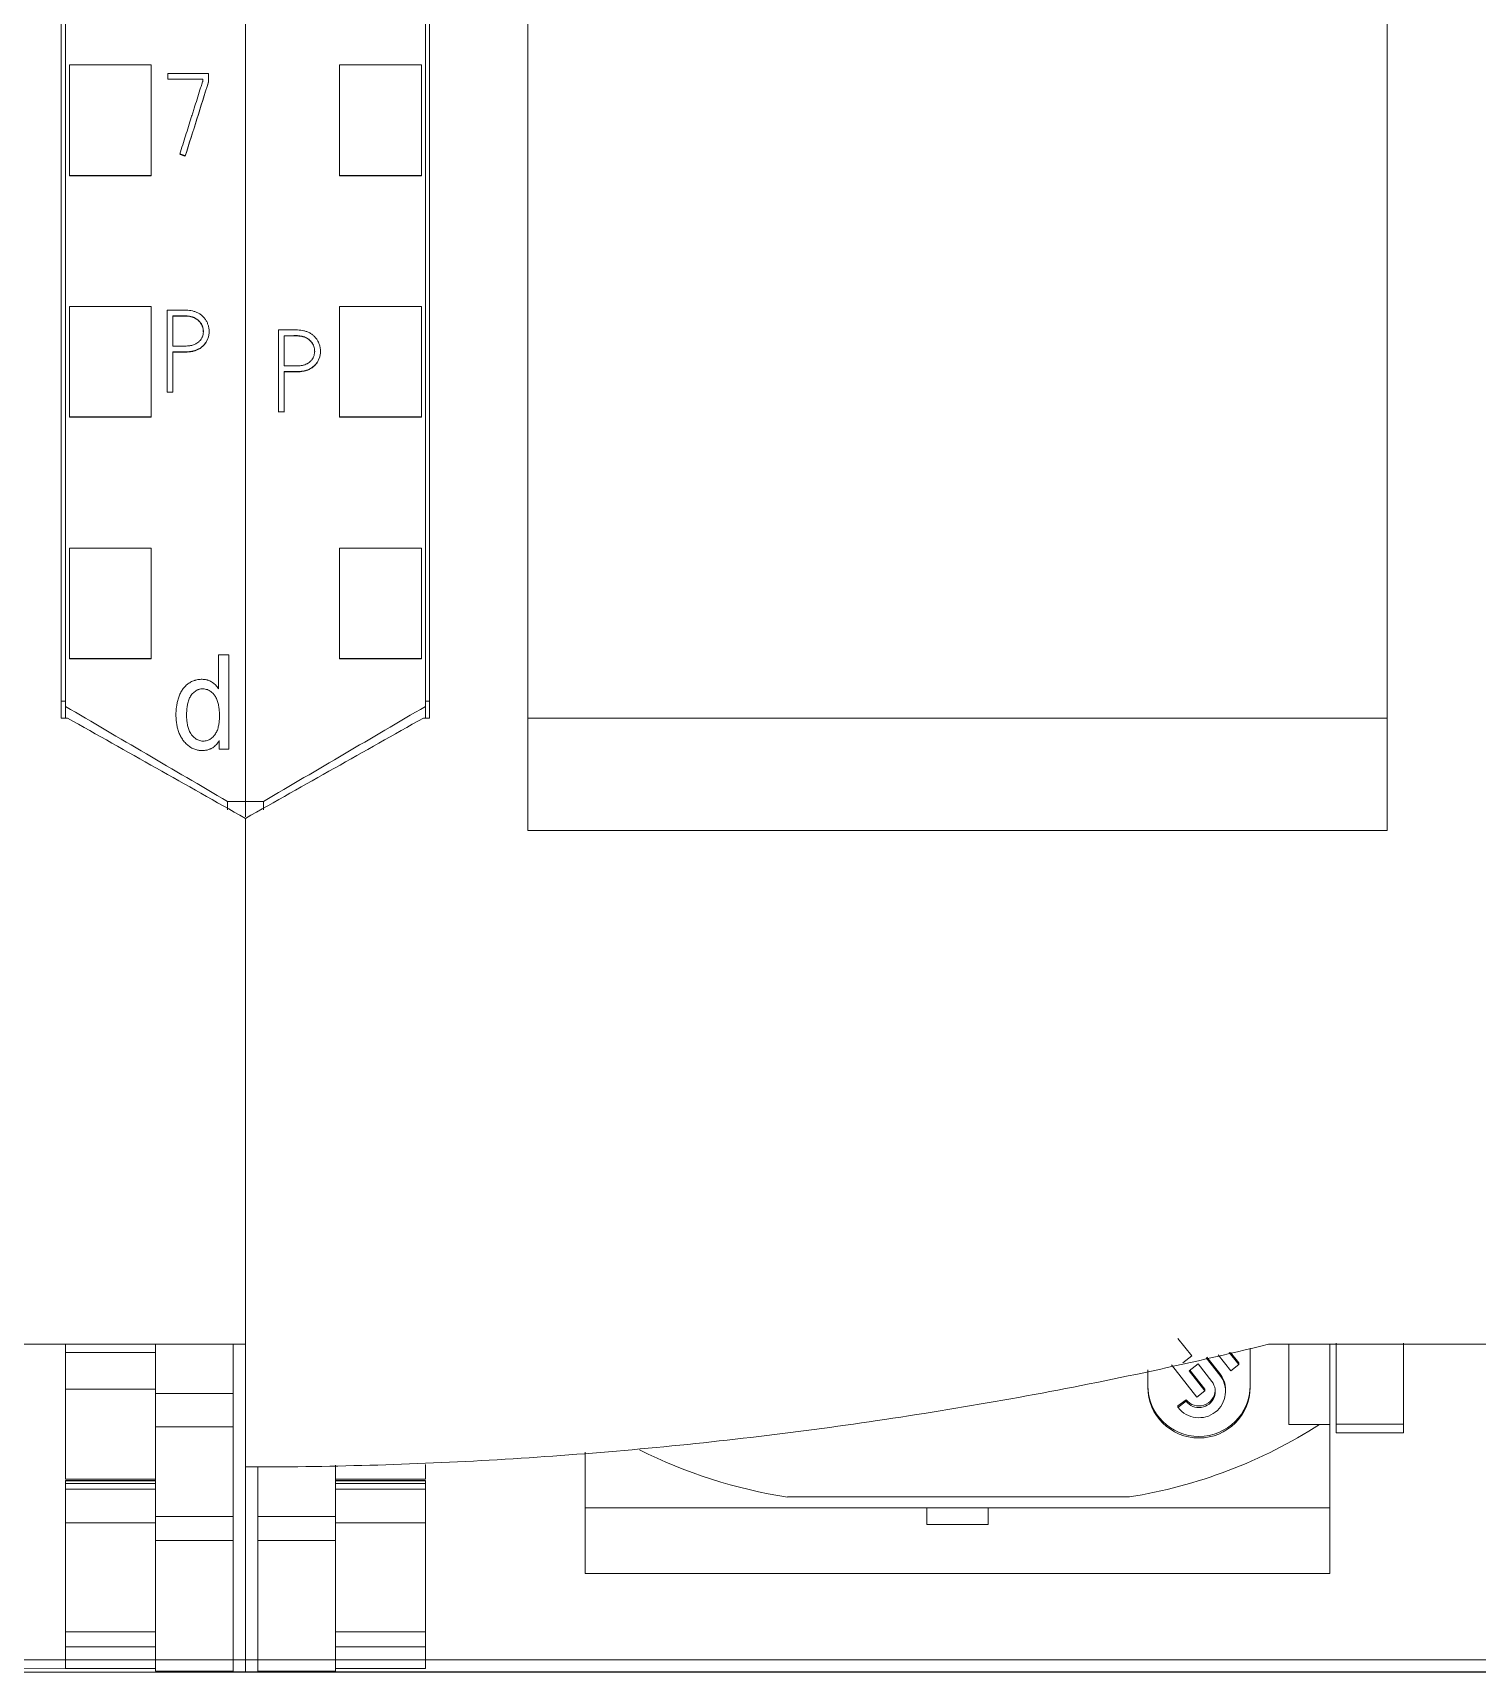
# Model space of a CAD drawing. Header units: millimetres. Extents: x 4137 to 6698, y 1400 to 3585.
# Drawn here: x 6211.45 to 6246.75, y 3225.78 to 3265.83 of the extents above; entities that cross this region are included whole.
import ezdxf

# ---------------------------------------------------------------- set-up
doc = ezdxf.new("R2010")
doc.units = ezdxf.units.MM
doc.layers.add('000-PI-Oprema', color=30, linetype='Continuous', lineweight=5)
doc.layers.add('004-PI-DIN Šina', color=3, linetype='Continuous')

msp = doc.modelspace()

# ---------------------------------------------------------------- linework, layer by layer
at = {"layer": '000-PI-Oprema', "color": 0, "linetype": 'ByBlock', "lineweight": 0}
for p, q in [((6216.648, 3360.472), (6216.648, 3247.054)), ((6216.648, 3360.472), (6216.648, 3247.054)), ((6212.248, 3249.376), (6212.248, 3358.191)), ((6221.048, 3358.191), (6221.048, 3249.376)), ((6212.348, 3262.348), (6212.348, 3265.049)), ((6212.348, 3265.049), (6214.348, 3265.049)), ((6214.348, 3262.348), (6214.348, 3265.049)), ((6218.948, 3262.348), (6218.948, 3265.049)), ((6220.948, 3265.049), (6218.948, 3265.049)), ((6220.948, 3262.348), (6220.948, 3265.049)), ((6214.748, 3264.697), (6214.748, 3264.839)), ((6214.748, 3264.839), (6215.747, 3264.839)), ((6215.608, 3264.697), (6214.748, 3264.697)), ((6215.608, 3264.658), (6215.608, 3264.697)), ((6215.747, 3264.839), (6215.747, 3264.636)), ((6215.747, 3264.636), (6215.747, 3264.63)), ((6215.045, 3262.871), (6215.045, 3262.865)), ((6215.178, 3262.827), (6215.178, 3262.821)), ((6212.348, 3262.341), (6212.348, 3262.348)), ((6212.348, 3262.348), (6214.348, 3262.348)), ((6212.348, 3262.341), (6214.348, 3262.341)), ((6214.348, 3262.341), (6214.348, 3262.348)), ((6218.948, 3262.341), (6218.948, 3262.348)), ((6220.948, 3262.348), (6218.948, 3262.348)), ((6220.948, 3262.341), (6218.948, 3262.341)), ((6220.948, 3262.341), (6220.948, 3262.348)), ((6212.348, 3256.446), (6212.348, 3259.147)), ((6212.348, 3259.147), (6214.348, 3259.147)), ((6214.348, 3256.446), (6214.348, 3259.147)), ((6214.735, 3259.057), (6214.735, 3257.055)), ((6214.876, 3258.18), (6214.876, 3258.915)), ((6218.948, 3256.446), (6218.948, 3259.147)), ((6220.948, 3259.147), (6218.948, 3259.147)), ((6220.948, 3256.446), (6220.948, 3259.147)), ((6215.761, 3258.529), (6215.761, 3258.535)), ((6217.455, 3258.573), (6217.455, 3256.571)), ((6217.597, 3257.696), (6217.597, 3258.431)), ((6218.481, 3258.044), (6218.481, 3258.05)), ((6214.876, 3257.055), (6214.876, 3258.038)), ((6217.597, 3256.571), (6217.597, 3257.554)), ((6214.735, 3257.055), (6214.876, 3257.055)), ((6212.348, 3256.441), (6212.348, 3256.446)), ((6212.348, 3256.446), (6214.348, 3256.446)), ((6214.348, 3256.441), (6214.348, 3256.446)), ((6217.455, 3256.571), (6217.597, 3256.571)), ((6217.455, 3256.571), (6217.455, 3256.565)), ((6217.597, 3256.571), (6217.597, 3256.565)), ((6220.948, 3256.446), (6218.948, 3256.446)), ((6218.948, 3256.441), (6218.948, 3256.446)), ((6220.948, 3256.441), (6220.948, 3256.446)), ((6212.348, 3256.441), (6214.348, 3256.441)), ((6220.948, 3256.441), (6218.948, 3256.441)), ((6212.348, 3250.544), (6212.348, 3253.245)), ((6212.348, 3253.245), (6214.348, 3253.245)), ((6214.348, 3250.544), (6214.348, 3253.245)), ((6218.948, 3250.544), (6218.948, 3253.245)), ((6220.948, 3253.245), (6218.948, 3253.245)), ((6220.948, 3250.544), (6220.948, 3253.245)), ((6212.348, 3250.541), (6212.348, 3250.544)), ((6212.348, 3250.544), (6214.348, 3250.544)), ((6212.348, 3250.541), (6214.348, 3250.541)), ((6214.348, 3250.541), (6214.348, 3250.544)), ((6215.992, 3250.633), (6215.992, 3249.808)), ((6216.244, 3250.633), (6215.992, 3250.633)), ((6216.244, 3248.333), (6216.244, 3250.633)), ((6218.948, 3250.541), (6218.948, 3250.544)), ((6220.948, 3250.544), (6218.948, 3250.544)), ((6220.948, 3250.541), (6218.948, 3250.541)), ((6220.948, 3250.541), (6220.948, 3250.544)), ((6212.148, 3249.505), (6212.248, 3249.505)), ((6212.248, 3249.091), (6212.248, 3249.376)), ((6221.148, 3249.505), (6221.048, 3249.505)), ((6221.048, 3249.376), (6221.048, 3249.091)), ((6212.148, 3249.091), (6212.298, 3249.091)), ((6220.998, 3249.091), (6221.148, 3249.091)), ((6244.548, 3249.087), (6223.548, 3249.087)), ((6216.009, 3248.543), (6216.009, 3248.333)), ((6216.009, 3248.333), (6216.244, 3248.333)), ((6216.208, 3247.054), (6216.208, 3246.851)), ((6216.648, 3247.054), (6216.208, 3247.054)), ((6216.648, 3247.054), (6216.648, 3246.677)), ((6216.648, 3247.054), (6216.648, 3246.684)), ((6217.088, 3247.054), (6216.648, 3247.054)), ((6217.088, 3246.851), (6217.088, 3247.054)), ((6244.548, 3246.341), (6223.548, 3246.341)), ((6206.848, 3233.791), (6216.648, 3233.791)), ((6212.248, 3233.591), (6212.248, 3233.791)), ((6214.448, 3232.59), (6214.448, 3233.791)), ((6216.348, 3232.59), (6216.348, 3233.791)), ((6216.648, 3233.711), (6216.648, 3225.791)), ((6239.436, 3233.932), (6239.772, 3233.505)), ((6241.198, 3232.74), (6241.198, 3233.696)), ((6241.648, 3233.791), (6251.448, 3233.791)), ((6242.148, 3233.791), (6242.148, 3231.831)), ((6243.148, 3231.831), (6243.148, 3233.791)), ((6212.248, 3232.693), (6212.248, 3233.591)), ((6212.248, 3233.591), (6214.448, 3233.591)), ((6239.278, 3233.288), (6239.898, 3232.502)), ((6239.772, 3233.505), (6239.556, 3233.338)), ((6239.71, 3233.143), (6239.926, 3233.31)), ((6239.926, 3233.31), (6240.262, 3232.884)), ((6240.459, 3233.036), (6240.123, 3233.463)), ((6240.459, 3233.075), (6240.142, 3233.477)), ((6240.418, 3233.53), (6240.724, 3233.141)), ((6240.921, 3233.294), (6240.689, 3233.588)), ((6240.921, 3233.333), (6240.716, 3233.593)), ((6240.724, 3233.141), (6240.921, 3233.294)), ((6240.921, 3233.333), (6240.921, 3233.294)), ((6238.698, 3233.165), (6238.698, 3232.74)), ((6240.095, 3232.654), (6239.71, 3233.143)), ((6240.095, 3232.694), (6239.729, 3233.158)), ((6240.459, 3233.075), (6240.459, 3233.036)), ((6212.248, 3230.492), (6212.248, 3232.693)), ((6212.248, 3232.693), (6214.448, 3232.693)), ((6214.448, 3231.774), (6214.448, 3232.59)), ((6214.448, 3232.59), (6216.348, 3232.59)), ((6216.348, 3231.774), (6216.348, 3232.59)), ((6239.633, 3232.436), (6239.436, 3232.283)), ((6239.633, 3232.436), (6239.633, 3232.397)), ((6239.898, 3232.502), (6240.095, 3232.654)), ((6240.095, 3232.694), (6240.095, 3232.654)), ((6240.597, 3232.64), (6240.597, 3232.679)), ((6239.633, 3232.397), (6239.436, 3232.244)), ((6239.436, 3232.283), (6239.436, 3232.244)), ((6214.448, 3231.774), (6214.448, 3229.586)), ((6214.448, 3231.774), (6216.348, 3231.774)), ((6216.348, 3231.774), (6216.348, 3229.586)), ((6242.148, 3231.831), (6242.148, 3231.831)), ((6242.148, 3231.831), (6242.896, 3231.831)), ((6242.148, 3231.831), (6243.148, 3231.831)), ((6242.896, 3231.831), (6243.148, 3231.831)), ((6243.148, 3229.791), (6243.148, 3231.831)), ((6243.148, 3231.831), (6243.148, 3231.831)), ((6243.298, 3231.624), (6243.298, 3231.842)), ((6243.298, 3231.842), (6244.948, 3231.842)), ((6243.298, 3231.624), (6244.948, 3231.624)), ((6244.948, 3231.624), (6244.948, 3231.842)), ((6218.848, 3230.84), (6218.848, 3229.586)), ((6221.048, 3230.492), (6221.048, 3230.857)), ((6224.948, 3229.791), (6224.948, 3231.156)), ((6212.248, 3230.492), (6214.448, 3230.492)), ((6212.248, 3230.456), (6212.248, 3230.463)), ((6214.448, 3230.463), (6212.248, 3230.463)), ((6212.248, 3230.391), (6212.248, 3230.456)), ((6212.248, 3230.456), (6214.448, 3230.456)), ((6216.949, 3230.792), (6216.648, 3230.792)), ((6216.648, 3230.71), (6216.648, 3225.791)), ((6216.948, 3230.78), (6216.948, 3229.586)), ((6218.848, 3230.492), (6221.048, 3230.492)), ((6221.048, 3230.463), (6218.848, 3230.463)), ((6221.048, 3230.456), (6218.848, 3230.456)), ((6221.048, 3230.456), (6221.048, 3230.463)), ((6221.048, 3230.391), (6221.048, 3230.456)), ((6212.248, 3230.391), (6212.248, 3230.254)), ((6212.248, 3230.391), (6214.448, 3230.391)), ((6212.248, 3230.254), (6212.248, 3229.43)), ((6212.248, 3230.254), (6214.448, 3230.254)), ((6221.048, 3230.391), (6218.848, 3230.391)), ((6221.048, 3230.254), (6218.848, 3230.254)), ((6221.048, 3230.391), (6221.048, 3230.254)), ((6221.048, 3230.254), (6221.048, 3229.43)), ((6229.892, 3230.059), (6238.247, 3230.059)), ((6224.948, 3228.191), (6224.948, 3229.791)), ((6224.948, 3229.791), (6243.148, 3229.791)), ((6233.298, 3229.791), (6233.298, 3229.387)), ((6234.798, 3229.791), (6234.798, 3229.387)), ((6243.148, 3228.191), (6243.148, 3229.791)), ((6212.248, 3229.43), (6212.248, 3226.765)), ((6212.248, 3229.43), (6214.448, 3229.43)), ((6214.448, 3229), (6214.448, 3229.586)), ((6214.448, 3229.586), (6216.348, 3229.586)), ((6216.348, 3229), (6216.348, 3229.586)), ((6216.948, 3229), (6216.948, 3229.586)), ((6218.848, 3229.586), (6216.948, 3229.586)), ((6218.848, 3229), (6218.848, 3229.586)), ((6221.048, 3229.43), (6218.848, 3229.43)), ((6221.048, 3229.43), (6221.048, 3226.765)), ((6233.298, 3229.387), (6234.798, 3229.387)), ((6214.448, 3229), (6216.348, 3229)), ((6218.848, 3229), (6216.948, 3229)), ((6224.948, 3228.191), (6243.148, 3228.191)), ((6212.248, 3226.765), (6212.248, 3226.398)), ((6212.248, 3226.765), (6214.448, 3226.765)), ((6221.048, 3226.765), (6218.848, 3226.765)), ((6221.048, 3226.765), (6221.048, 3226.398)), ((6212.248, 3226.398), (6212.248, 3225.867)), ((6212.248, 3226.398), (6214.448, 3226.398)), ((6214.448, 3226.398), (6214.448, 3225.867)), ((6218.848, 3226.398), (6218.848, 3225.867)), ((6221.048, 3226.398), (6218.848, 3226.398)), ((6221.048, 3226.398), (6221.048, 3225.867)), ((6214.448, 3225.867), (6183.789, 3225.791)), ((6212.248, 3225.867), (6212.248, 3225.867)), ((6212.248, 3225.867), (6214.448, 3225.867)), ((6212.248, 3225.867), (6214.448, 3225.867)), ((6214.448, 3225.803), (6216.348, 3225.803)), ((6214.448, 3225.803), (6216.348, 3225.803)), ((6216.648, 3225.791), (6215.048, 3225.791)), ((6218.589, 3225.791), (6216.648, 3225.791)), ((6216.948, 3225.803), (6218.848, 3225.803)), ((6218.848, 3225.803), (6216.948, 3225.803)), ((6249.848, 3225.791), (6218.589, 3225.791)), ((6218.848, 3225.867), (6221.048, 3225.867)), ((6221.048, 3225.867), (6218.848, 3225.867)), ((6221.048, 3225.867), (6221.048, 3225.867))]:
    msp.add_line(p, q, dxfattribs=at)
for centre, major_axis, ratio, start_param, end_param in [((6227.789, 3240.68), (314.693, 1002.461), 0.017767, 1.552474, 1.55428), ((6227.525, 3241.185), (311.246, 991.457), 0.017574, 1.552664, 1.55449), ((6239.948, 3232.64), (0.649, 0), 0.991445, 3.804818, 6.94641), ((6239.948, 3232.64), (-0.399, 0), 0.991445, 0.663225, 3.804818), ((6239.948, 3232.679), (0.649, 0), 0.991445, 6.283142, 6.94641), ((6239.948, 3232.779), (1.25, 0), 0.991445, 3.141593, 6.283185), ((6239.948, 3232.74), (1.25, 0), 0.991445, 3.141593, 6.283185), ((6239.948, 3232.679), (-0.399, 0), 0.991445, 0.663225, 3.092069), ((6236.31, 3241.936), (12.135, 0), 0.991445, 4.872685, 5.28613), ((6231.714, 3241.795), (11.977, 0), 0.991445, 4.241192, 4.559632)]:
    msp.add_ellipse(centre, major_axis=major_axis, ratio=ratio, start_param=start_param, end_param=end_param, dxfattribs=at)
for points, knots in [([(6212.148, 3249.091), (6212.148, 3252.431), (6212.148, 3260.396), (6212.148, 3273.036), (6212.148, 3288.522), (6212.148, 3302.817), (6212.148, 3317.026), (6212.148, 3331.593), (6212.148, 3345.763), (6212.148, 3355.333), (6212.148, 3358.377)], [0, 0, 0, 0, 0.091483, 0.21812, 0.346206, 0.515858, 0.610111, 0.736264, 0.916066, 1, 1, 1, 1]), ([(6221.148, 3358.377), (6221.148, 3355.333), (6221.148, 3345.763), (6221.148, 3331.593), (6221.148, 3317.026), (6221.148, 3302.817), (6221.148, 3288.522), (6221.148, 3273.036), (6221.148, 3260.396), (6221.148, 3252.431), (6221.148, 3249.091)], [0, 0, 0, 0, 0.083934, 0.263736, 0.389889, 0.484142, 0.653794, 0.78188, 0.908517, 1, 1, 1, 1]), ([(6223.548, 3355.311), (6223.548, 3353.288), (6223.548, 3344.739), (6223.548, 3331.593), (6223.548, 3317.026), (6223.548, 3302.817), (6223.548, 3288.522), (6223.548, 3273.036), (6223.548, 3260.278), (6223.548, 3251.396), (6223.548, 3247.139), (6223.548, 3246.341)], [0, 0, 0, 0, 0.055935, 0.236292, 0.362833, 0.457376, 0.627551, 0.756032, 0.883059, 0.978086, 1, 1, 1, 1]), ([(6244.548, 3355.311), (6244.548, 3353.288), (6244.548, 3344.739), (6244.548, 3331.593), (6244.548, 3317.026), (6244.548, 3302.817), (6244.548, 3288.522), (6244.548, 3273.036), (6244.548, 3260.278), (6244.548, 3251.396), (6244.548, 3247.139), (6244.548, 3246.341)], [0, 0, 0, 0, 0.055935, 0.236292, 0.362833, 0.457376, 0.627551, 0.756032, 0.883059, 0.978086, 1, 1, 1, 1]), ([(6215.045, 3262.871), (6215.092, 3263.02), (6215.139, 3263.169), (6215.209, 3263.393), (6215.232, 3263.467), (6215.279, 3263.616), (6215.302, 3263.691), (6215.337, 3263.803), (6215.349, 3263.84), (6215.372, 3263.914), (6215.384, 3263.951), (6215.419, 3264.063), (6215.443, 3264.138), (6215.489, 3264.287), (6215.513, 3264.361), (6215.548, 3264.473), (6215.56, 3264.51), (6215.578, 3264.566), (6215.584, 3264.584), (6215.593, 3264.612), (6215.596, 3264.622), (6215.602, 3264.64), (6215.605, 3264.649), (6215.608, 3264.658)], [0, 0, 0, 0, 0.25, 0.25, 0.375, 0.375, 0.5, 0.5, 0.5625, 0.5625, 0.625, 0.625, 0.75, 0.75, 0.875, 0.875, 0.9375, 0.9375, 0.96875, 0.96875, 0.984375, 0.984375, 1, 1, 1, 1]), ([(6214.876, 3258.038), (6214.928, 3258.038), (6214.979, 3258.038), (6215.083, 3258.038), (6215.134, 3258.037), (6215.212, 3258.038), (6215.238, 3258.039), (6215.276, 3258.043), (6215.289, 3258.044), (6215.315, 3258.047), (6215.328, 3258.049), (6215.366, 3258.056), (6215.391, 3258.062), (6215.44, 3258.078), (6215.464, 3258.088), (6215.499, 3258.106), (6215.511, 3258.112), (6215.533, 3258.125), (6215.544, 3258.132), (6215.575, 3258.154), (6215.595, 3258.17), (6215.624, 3258.197), (6215.633, 3258.206), (6215.65, 3258.226), (6215.658, 3258.236), (6215.682, 3258.267), (6215.695, 3258.288), (6215.713, 3258.323), (6215.719, 3258.334), (6215.729, 3258.358), (6215.733, 3258.371), (6215.745, 3258.408), (6215.751, 3258.433), (6215.757, 3258.471), (6215.759, 3258.484), (6215.76, 3258.51), (6215.761, 3258.523), (6215.761, 3258.562), (6215.759, 3258.588), (6215.753, 3258.626), (6215.751, 3258.639), (6215.745, 3258.664), (6215.741, 3258.677), (6215.73, 3258.714), (6215.72, 3258.738), (6215.704, 3258.773), (6215.698, 3258.784), (6215.685, 3258.806), (6215.678, 3258.817), (6215.655, 3258.85), (6215.639, 3258.869), (6215.603, 3258.907), (6215.584, 3258.924), (6215.553, 3258.948), (6215.543, 3258.956), (6215.521, 3258.97), (6215.51, 3258.977), (6215.476, 3258.995), (6215.453, 3259.006), (6215.416, 3259.019), (6215.404, 3259.023), (6215.379, 3259.03), (6215.366, 3259.034), (6215.303, 3259.048), (6215.252, 3259.054), (6215.175, 3259.058), (6215.149, 3259.059), (6215.097, 3259.059), (6215.045, 3259.058), (6214.994, 3259.057), (6214.942, 3259.057), (6214.864, 3259.056), (6214.786, 3259.057), (6214.735, 3259.057)], [0, 0, 0, 0, 0.0625, 0.0625, 0.125, 0.125, 0.15625, 0.15625, 0.171875, 0.171875, 0.1875, 0.1875, 0.21875, 0.21875, 0.25, 0.25, 0.265625, 0.265625, 0.28125, 0.28125, 0.3125, 0.3125, 0.328125, 0.328125, 0.34375, 0.34375, 0.375, 0.375, 0.390625, 0.390625, 0.40625, 0.40625, 0.4375, 0.4375, 0.453125, 0.453125, 0.46875, 0.46875, 0.5, 0.5, 0.515625, 0.515625, 0.53125, 0.53125, 0.5625, 0.5625, 0.578125, 0.578125, 0.59375, 0.59375, 0.625, 0.625, 0.65625, 0.65625, 0.671875, 0.671875, 0.6875, 0.6875, 0.71875, 0.71875, 0.734375, 0.734375, 0.75, 0.75, 0.8125, 0.8125, 0.84375, 0.84375, 0.875, 0.90625, 0.90625, 0.9375, 1, 1, 1, 1]), ([(6214.876, 3258.915), (6214.915, 3258.916), (6214.953, 3258.915), (6215.012, 3258.915), (6215.031, 3258.915), (6215.07, 3258.916), (6215.089, 3258.916), (6215.147, 3258.918), (6215.186, 3258.918), (6215.244, 3258.914), (6215.263, 3258.912), (6215.301, 3258.906), (6215.321, 3258.902), (6215.349, 3258.893), (6215.359, 3258.89), (6215.377, 3258.883), (6215.387, 3258.879), (6215.414, 3258.867), (6215.431, 3258.857), (6215.456, 3258.841), (6215.464, 3258.835), (6215.48, 3258.823), (6215.488, 3258.817), (6215.51, 3258.797), (6215.524, 3258.783), (6215.543, 3258.76), (6215.549, 3258.753), (6215.56, 3258.736), (6215.566, 3258.728), (6215.581, 3258.702), (6215.589, 3258.684), (6215.599, 3258.656), (6215.602, 3258.646), (6215.608, 3258.627), (6215.61, 3258.617), (6215.616, 3258.588), (6215.618, 3258.568), (6215.62, 3258.539), (6215.62, 3258.529), (6215.619, 3258.509), (6215.618, 3258.499), (6215.614, 3258.469), (6215.61, 3258.45), (6215.601, 3258.422), (6215.597, 3258.412), (6215.59, 3258.394), (6215.585, 3258.385), (6215.571, 3258.358), (6215.561, 3258.342), (6215.542, 3258.318), (6215.536, 3258.31), (6215.522, 3258.296), (6215.515, 3258.289), (6215.493, 3258.269), (6215.477, 3258.257), (6215.452, 3258.241), (6215.443, 3258.236), (6215.425, 3258.227), (6215.416, 3258.222), (6215.389, 3258.211), (6215.37, 3258.204), (6215.341, 3258.196), (6215.332, 3258.194), (6215.312, 3258.19), (6215.302, 3258.188), (6215.273, 3258.184), (6215.253, 3258.182), (6215.213, 3258.18), (6215.193, 3258.179), (6215.154, 3258.179), (6215.114, 3258.179), (6215.074, 3258.179), (6215.035, 3258.18), (6215.015, 3258.18), (6214.955, 3258.18), (6214.916, 3258.18), (6214.876, 3258.18)], [0, 0, 0, 0, 0.0625, 0.0625, 0.09375, 0.09375, 0.125, 0.125, 0.1875, 0.1875, 0.21875, 0.21875, 0.25, 0.25, 0.265625, 0.265625, 0.28125, 0.28125, 0.3125, 0.3125, 0.328125, 0.328125, 0.34375, 0.34375, 0.375, 0.375, 0.390625, 0.390625, 0.40625, 0.40625, 0.4375, 0.4375, 0.453125, 0.453125, 0.46875, 0.46875, 0.5, 0.5, 0.515625, 0.515625, 0.53125, 0.53125, 0.5625, 0.5625, 0.578125, 0.578125, 0.59375, 0.59375, 0.625, 0.625, 0.640625, 0.640625, 0.65625, 0.65625, 0.6875, 0.6875, 0.703125, 0.703125, 0.71875, 0.71875, 0.75, 0.75, 0.765625, 0.765625, 0.78125, 0.78125, 0.8125, 0.8125, 0.84375, 0.84375, 0.875, 0.90625, 0.90625, 0.9375, 0.9375, 1, 1, 1, 1]), ([(6215.619, 3258.529), (6215.619, 3258.532), (6215.619, 3258.535), (6215.619, 3258.548), (6215.618, 3258.558), (6215.616, 3258.578), (6215.615, 3258.587), (6215.609, 3258.617), (6215.604, 3258.636), (6215.594, 3258.664), (6215.59, 3258.673), (6215.582, 3258.691), (6215.569, 3258.718), (6215.553, 3258.742), (6215.534, 3258.765), (6215.527, 3258.773), (6215.514, 3258.788), (6215.507, 3258.794), (6215.484, 3258.814), (6215.469, 3258.826), (6215.444, 3258.843), (6215.435, 3258.848), (6215.418, 3258.858), (6215.409, 3258.862), (6215.382, 3258.875), (6215.364, 3258.882), (6215.326, 3258.894), (6215.307, 3258.899), (6215.268, 3258.906), (6215.248, 3258.908), (6215.189, 3258.912), (6215.15, 3258.912), (6215.091, 3258.91), (6215.072, 3258.91), (6215.033, 3258.909), (6215.013, 3258.909), (6214.954, 3258.909), (6214.915, 3258.91), (6214.876, 3258.909)], [0, 0, 0, 0, 0.009533, 0.009533, 0.040485, 0.040485, 0.071437, 0.071437, 0.133342, 0.133342, 0.164294, 0.164294, 0.195246, 0.25715, 0.25715, 0.288102, 0.288102, 0.319054, 0.319054, 0.380958, 0.380958, 0.41191, 0.41191, 0.442862, 0.442862, 0.504767, 0.504767, 0.566671, 0.566671, 0.628575, 0.628575, 0.752383, 0.752383, 0.814287, 0.814287, 0.876192, 0.876192, 1, 1, 1, 1]), ([(6215.761, 3258.529), (6215.761, 3258.504), (6215.759, 3258.479), (6215.753, 3258.441), (6215.751, 3258.428), (6215.745, 3258.403), (6215.742, 3258.391), (6215.73, 3258.353), (6215.72, 3258.33), (6215.696, 3258.284), (6215.683, 3258.262), (6215.659, 3258.231), (6215.651, 3258.22), (6215.634, 3258.201), (6215.625, 3258.192), (6215.597, 3258.165), (6215.577, 3258.149), (6215.544, 3258.126), (6215.533, 3258.119), (6215.511, 3258.106), (6215.5, 3258.1), (6215.465, 3258.082), (6215.441, 3258.073), (6215.404, 3258.06), (6215.392, 3258.057), (6215.366, 3258.051), (6215.354, 3258.048), (6215.29, 3258.036), (6215.239, 3258.033), (6215.135, 3258.03), (6215.083, 3258.031), (6214.98, 3258.032), (6214.928, 3258.032), (6214.876, 3258.032)], [0, 0, 0, 0, 0.065202, 0.065202, 0.098588, 0.098588, 0.131973, 0.131973, 0.198745, 0.198745, 0.265516, 0.265516, 0.298902, 0.298902, 0.332287, 0.332287, 0.399059, 0.399059, 0.432444, 0.432444, 0.46583, 0.46583, 0.532601, 0.532601, 0.565987, 0.565987, 0.599372, 0.599372, 0.732915, 0.732915, 0.866457, 0.866457, 1, 1, 1, 1]), ([(6217.597, 3257.554), (6217.648, 3257.554), (6217.7, 3257.554), (6217.803, 3257.554), (6217.855, 3257.553), (6217.932, 3257.554), (6217.958, 3257.555), (6217.997, 3257.559), (6218.009, 3257.56), (6218.035, 3257.563), (6218.048, 3257.565), (6218.086, 3257.572), (6218.112, 3257.578), (6218.161, 3257.594), (6218.184, 3257.604), (6218.22, 3257.621), (6218.231, 3257.628), (6218.253, 3257.641), (6218.264, 3257.648), (6218.296, 3257.67), (6218.316, 3257.686), (6218.344, 3257.713), (6218.353, 3257.723), (6218.37, 3257.742), (6218.378, 3257.752), (6218.402, 3257.783), (6218.416, 3257.805), (6218.434, 3257.839), (6218.439, 3257.851), (6218.449, 3257.875), (6218.454, 3257.887), (6218.466, 3257.924), (6218.472, 3257.949), (6218.478, 3257.987), (6218.479, 3258), (6218.481, 3258.026), (6218.481, 3258.039), (6218.481, 3258.078), (6218.479, 3258.104), (6218.473, 3258.142), (6218.471, 3258.155), (6218.465, 3258.18), (6218.462, 3258.193), (6218.45, 3258.23), (6218.441, 3258.254), (6218.424, 3258.289), (6218.418, 3258.3), (6218.405, 3258.322), (6218.398, 3258.333), (6218.376, 3258.366), (6218.343, 3258.406), (6218.305, 3258.44), (6218.274, 3258.464), (6218.263, 3258.472), (6218.242, 3258.486), (6218.231, 3258.493), (6218.197, 3258.511), (6218.173, 3258.522), (6218.137, 3258.535), (6218.124, 3258.539), (6218.099, 3258.547), (6218.087, 3258.55), (6218.024, 3258.564), (6217.973, 3258.57), (6217.895, 3258.574), (6217.869, 3258.575), (6217.818, 3258.575), (6217.766, 3258.574), (6217.714, 3258.573), (6217.662, 3258.573), (6217.585, 3258.572), (6217.507, 3258.573), (6217.455, 3258.573)], [0, 0, 0, 0, 0.0625, 0.0625, 0.125, 0.125, 0.15625, 0.15625, 0.171875, 0.171875, 0.1875, 0.1875, 0.21875, 0.21875, 0.25, 0.25, 0.265625, 0.265625, 0.28125, 0.28125, 0.3125, 0.3125, 0.328125, 0.328125, 0.34375, 0.34375, 0.375, 0.375, 0.390625, 0.390625, 0.40625, 0.40625, 0.4375, 0.4375, 0.453125, 0.453125, 0.46875, 0.46875, 0.5, 0.5, 0.515625, 0.515625, 0.53125, 0.53125, 0.5625, 0.5625, 0.578125, 0.578125, 0.59375, 0.59375, 0.625, 0.65625, 0.65625, 0.671875, 0.671875, 0.6875, 0.6875, 0.71875, 0.71875, 0.734375, 0.734375, 0.75, 0.75, 0.8125, 0.8125, 0.84375, 0.84375, 0.875, 0.90625, 0.90625, 0.9375, 1, 1, 1, 1]), ([(6217.597, 3258.431), (6217.635, 3258.432), (6217.674, 3258.431), (6217.732, 3258.431), (6217.752, 3258.431), (6217.79, 3258.432), (6217.849, 3258.434), (6217.907, 3258.434), (6217.984, 3258.429), (6218.023, 3258.422), (6218.07, 3258.408), (6218.08, 3258.405), (6218.099, 3258.398), (6218.108, 3258.394), (6218.135, 3258.382), (6218.152, 3258.373), (6218.177, 3258.357), (6218.186, 3258.351), (6218.202, 3258.339), (6218.209, 3258.332), (6218.232, 3258.313), (6218.245, 3258.298), (6218.264, 3258.276), (6218.27, 3258.268), (6218.282, 3258.251), (6218.287, 3258.243), (6218.302, 3258.217), (6218.31, 3258.199), (6218.32, 3258.171), (6218.323, 3258.162), (6218.329, 3258.142), (6218.331, 3258.133), (6218.337, 3258.103), (6218.339, 3258.084), (6218.34, 3258.054), (6218.34, 3258.044), (6218.339, 3258.024), (6218.338, 3258.014), (6218.334, 3257.984), (6218.33, 3257.965), (6218.321, 3257.937), (6218.318, 3257.927), (6218.311, 3257.909), (6218.306, 3257.9), (6218.292, 3257.873), (6218.281, 3257.857), (6218.263, 3257.834), (6218.256, 3257.826), (6218.242, 3257.812), (6218.235, 3257.805), (6218.213, 3257.785), (6218.197, 3257.773), (6218.171, 3257.757), (6218.163, 3257.752), (6218.145, 3257.743), (6218.136, 3257.739), (6218.109, 3257.727), (6218.09, 3257.72), (6218.061, 3257.712), (6218.052, 3257.71), (6218.032, 3257.705), (6218.022, 3257.704), (6217.993, 3257.7), (6217.973, 3257.698), (6217.933, 3257.696), (6217.914, 3257.695), (6217.874, 3257.695), (6217.834, 3257.695), (6217.795, 3257.695), (6217.755, 3257.696), (6217.735, 3257.696), (6217.676, 3257.696), (6217.636, 3257.696), (6217.597, 3257.696)], [0, 0, 0, 0, 0.0625, 0.0625, 0.09375, 0.09375, 0.125, 0.1875, 0.1875, 0.25, 0.25, 0.265625, 0.265625, 0.28125, 0.28125, 0.3125, 0.3125, 0.328125, 0.328125, 0.34375, 0.34375, 0.375, 0.375, 0.390625, 0.390625, 0.40625, 0.40625, 0.4375, 0.4375, 0.453125, 0.453125, 0.46875, 0.46875, 0.5, 0.5, 0.515625, 0.515625, 0.53125, 0.53125, 0.5625, 0.5625, 0.578125, 0.578125, 0.59375, 0.59375, 0.625, 0.625, 0.640625, 0.640625, 0.65625, 0.65625, 0.6875, 0.6875, 0.703125, 0.703125, 0.71875, 0.71875, 0.75, 0.75, 0.765625, 0.765625, 0.78125, 0.78125, 0.8125, 0.8125, 0.84375, 0.84375, 0.875, 0.90625, 0.90625, 0.9375, 0.9375, 1, 1, 1, 1]), ([(6218.34, 3258.046), (6218.34, 3258.048), (6218.34, 3258.051), (6218.34, 3258.063), (6218.339, 3258.073), (6218.337, 3258.093), (6218.336, 3258.103), (6218.33, 3258.132), (6218.325, 3258.151), (6218.312, 3258.188), (6218.304, 3258.207), (6218.284, 3258.241), (6218.273, 3258.257), (6218.249, 3258.288), (6218.235, 3258.303), (6218.206, 3258.33), (6218.19, 3258.342), (6218.157, 3258.364), (6218.139, 3258.373), (6218.103, 3258.39), (6218.085, 3258.397), (6218.057, 3258.406), (6218.047, 3258.409), (6218.028, 3258.413), (6218.018, 3258.415), (6217.989, 3258.421), (6217.969, 3258.423), (6217.91, 3258.428), (6217.871, 3258.428), (6217.812, 3258.426), (6217.793, 3258.426), (6217.753, 3258.425), (6217.734, 3258.425), (6217.675, 3258.425), (6217.636, 3258.425), (6217.597, 3258.425)], [0, 0, 0, 0, 0.007629, 0.007629, 0.03864, 0.03864, 0.069652, 0.069652, 0.131675, 0.131675, 0.193698, 0.193698, 0.255722, 0.255722, 0.317745, 0.317745, 0.379768, 0.379768, 0.441791, 0.441791, 0.503814, 0.503814, 0.534826, 0.534826, 0.565838, 0.565838, 0.627861, 0.627861, 0.751907, 0.751907, 0.81393, 0.81393, 0.875954, 0.875954, 1, 1, 1, 1]), ([(6218.481, 3258.045), (6218.481, 3258.019), (6218.48, 3257.994), (6218.474, 3257.957), (6218.472, 3257.944), (6218.466, 3257.919), (6218.462, 3257.906), (6218.45, 3257.869), (6218.44, 3257.845), (6218.416, 3257.8), (6218.402, 3257.778), (6218.379, 3257.746), (6218.371, 3257.736), (6218.354, 3257.717), (6218.327, 3257.689), (6218.297, 3257.664), (6218.265, 3257.642), (6218.254, 3257.635), (6218.231, 3257.622), (6218.22, 3257.616), (6218.185, 3257.598), (6218.161, 3257.588), (6218.124, 3257.576), (6218.112, 3257.573), (6218.086, 3257.567), (6218.074, 3257.564), (6218.01, 3257.552), (6217.959, 3257.549), (6217.856, 3257.546), (6217.804, 3257.547), (6217.7, 3257.548), (6217.648, 3257.548), (6217.597, 3257.548)], [0, 0, 0, 0, 0.06514, 0.06514, 0.098528, 0.098528, 0.131915, 0.131915, 0.198691, 0.198691, 0.265467, 0.265467, 0.298855, 0.298855, 0.332243, 0.399018, 0.399018, 0.432406, 0.432406, 0.465794, 0.465794, 0.53257, 0.53257, 0.565958, 0.565958, 0.599346, 0.599346, 0.732897, 0.732897, 0.866449, 0.866449, 1, 1, 1, 1]), ([(6215.992, 3249.808), (6215.973, 3249.838), (6215.951, 3249.866), (6215.914, 3249.904), (6215.901, 3249.916), (6215.88, 3249.933), (6215.873, 3249.938), (6215.858, 3249.949), (6215.851, 3249.954), (6215.829, 3249.969), (6215.814, 3249.978), (6215.783, 3249.995), (6215.758, 3250.006), (6215.733, 3250.014), (6215.716, 3250.019), (6215.707, 3250.022), (6215.681, 3250.028), (6215.646, 3250.034), (6215.61, 3250.037), (6215.575, 3250.037), (6215.556, 3250.037), (6215.503, 3250.033), (6215.468, 3250.027), (6215.425, 3250.016), (6215.416, 3250.013), (6215.399, 3250.008), (6215.391, 3250.005), (6215.365, 3249.995), (6215.349, 3249.988), (6215.301, 3249.965), (6215.271, 3249.946), (6215.235, 3249.919), (6215.228, 3249.914), (6215.214, 3249.902), (6215.194, 3249.885), (6215.163, 3249.853), (6215.14, 3249.826), (6215.118, 3249.798), (6215.108, 3249.783), (6215.079, 3249.737), (6215.063, 3249.706), (6215.034, 3249.642), (6215.021, 3249.608), (6215.005, 3249.558), (6215, 3249.54), (6214.991, 3249.506), (6214.978, 3249.454), (6214.969, 3249.402), (6214.955, 3249.297), (6214.95, 3249.227), (6214.951, 3249.12), (6214.952, 3249.085), (6214.958, 3249.014), (6214.966, 3248.944), (6214.981, 3248.875), (6214.999, 3248.807), (6215.009, 3248.773), (6215.035, 3248.706), (6215.049, 3248.673), (6215.082, 3248.611), (6215.101, 3248.581), (6215.132, 3248.537), (6215.143, 3248.523), (6215.166, 3248.496), (6215.202, 3248.456), (6215.242, 3248.422), (6215.278, 3248.396), (6215.285, 3248.391), (6215.3, 3248.381), (6215.308, 3248.376), (6215.331, 3248.362), (6215.378, 3248.337), (6215.428, 3248.32), (6215.471, 3248.309), (6215.48, 3248.307), (6215.497, 3248.304), (6215.506, 3248.302), (6215.533, 3248.298), (6215.55, 3248.297), (6215.586, 3248.295), (6215.604, 3248.295), (6215.639, 3248.297), (6215.657, 3248.299), (6215.683, 3248.303), (6215.692, 3248.304), (6215.71, 3248.308), (6215.736, 3248.314), (6215.769, 3248.325), (6215.794, 3248.336), (6215.81, 3248.344), (6215.818, 3248.348), (6215.841, 3248.361), (6215.871, 3248.381), (6215.898, 3248.404), (6215.924, 3248.428), (6215.937, 3248.441), (6215.971, 3248.482), (6215.991, 3248.512), (6216.009, 3248.543)], [0, 0, 0, 0, 0.03125, 0.03125, 0.046875, 0.046875, 0.054687, 0.054687, 0.0625, 0.0625, 0.078125, 0.078125, 0.09375, 0.101562, 0.101562, 0.109375, 0.109375, 0.125, 0.140625, 0.140625, 0.15625, 0.15625, 0.1875, 0.1875, 0.195312, 0.195312, 0.203125, 0.203125, 0.21875, 0.21875, 0.25, 0.25, 0.257813, 0.257813, 0.265625, 0.28125, 0.296875, 0.296875, 0.3125, 0.3125, 0.34375, 0.34375, 0.375, 0.375, 0.390625, 0.390625, 0.40625, 0.4375, 0.4375, 0.5, 0.5, 0.53125, 0.53125, 0.5625, 0.59375, 0.59375, 0.625, 0.625, 0.65625, 0.65625, 0.6875, 0.6875, 0.703125, 0.703125, 0.71875, 0.75, 0.75, 0.757813, 0.757813, 0.765625, 0.765625, 0.78125, 0.8125, 0.8125, 0.820313, 0.820313, 0.828125, 0.828125, 0.84375, 0.84375, 0.859375, 0.859375, 0.875, 0.875, 0.882813, 0.882813, 0.890625, 0.90625, 0.914063, 0.914063, 0.921875, 0.921875, 0.9375, 0.953125, 0.953125, 0.96875, 0.96875, 1, 1, 1, 1]), ([(6215.324, 3249.649), (6215.345, 3249.678), (6215.368, 3249.704), (6215.408, 3249.738), (6215.423, 3249.748), (6215.453, 3249.767), (6215.476, 3249.778), (6215.501, 3249.787), (6215.518, 3249.792), (6215.527, 3249.794), (6215.553, 3249.8), (6215.57, 3249.802), (6215.597, 3249.803), (6215.605, 3249.803), (6215.623, 3249.803), (6215.632, 3249.802), (6215.658, 3249.799), (6215.684, 3249.795), (6215.709, 3249.787), (6215.726, 3249.781), (6215.734, 3249.777), (6215.758, 3249.766), (6215.774, 3249.758), (6215.795, 3249.743), (6215.803, 3249.738), (6215.816, 3249.727), (6215.823, 3249.722), (6215.843, 3249.704), (6215.855, 3249.691), (6215.873, 3249.672), (6215.878, 3249.665), (6215.889, 3249.651), (6215.894, 3249.644), (6215.905, 3249.63), (6215.909, 3249.623), (6215.919, 3249.608), (6215.923, 3249.6), (6215.944, 3249.561), (6215.957, 3249.529), (6215.973, 3249.479), (6215.978, 3249.462), (6215.986, 3249.428), (6215.99, 3249.411), (6216, 3249.359), (6216.004, 3249.324), (6216.01, 3249.255), (6216.012, 3249.22), (6216.014, 3249.151), (6216.014, 3249.116), (6216.012, 3249.063), (6216.011, 3249.046), (6216.008, 3249.011), (6216.006, 3248.994), (6215.999, 3248.941), (6215.993, 3248.907), (6215.981, 3248.856), (6215.976, 3248.839), (6215.965, 3248.805), (6215.959, 3248.789), (6215.938, 3248.741), (6215.921, 3248.711), (6215.895, 3248.676), (6215.89, 3248.669), (6215.878, 3248.655), (6215.872, 3248.649), (6215.855, 3248.629), (6215.842, 3248.617), (6215.815, 3248.595), (6215.801, 3248.584), (6215.778, 3248.57), (6215.77, 3248.566), (6215.755, 3248.558), (6215.731, 3248.547), (6215.706, 3248.539), (6215.672, 3248.532), (6215.654, 3248.53), (6215.619, 3248.527), (6215.601, 3248.528), (6215.566, 3248.531), (6215.549, 3248.534), (6215.515, 3248.544), (6215.49, 3248.553), (6215.467, 3248.565), (6215.452, 3248.574), (6215.444, 3248.579), (6215.408, 3248.603), (6215.382, 3248.627), (6215.352, 3248.66), (6215.347, 3248.666), (6215.336, 3248.68), (6215.33, 3248.687), (6215.315, 3248.708), (6215.305, 3248.723), (6215.288, 3248.754), (6215.281, 3248.77), (6215.267, 3248.802), (6215.26, 3248.818), (6215.244, 3248.868), (6215.236, 3248.902), (6215.226, 3248.953), (6215.223, 3248.971), (6215.219, 3249.006), (6215.217, 3249.023), (6215.212, 3249.075), (6215.211, 3249.11), (6215.21, 3249.18), (6215.211, 3249.215), (6215.214, 3249.284), (6215.217, 3249.319), (6215.226, 3249.388), (6215.232, 3249.423), (6215.248, 3249.491), (6215.259, 3249.525), (6215.279, 3249.573), (6215.287, 3249.589), (6215.304, 3249.62), (6215.313, 3249.635), (6215.324, 3249.649)], [0, 0, 0, 0, 0.03125, 0.03125, 0.046875, 0.046875, 0.0625, 0.070312, 0.070312, 0.078125, 0.078125, 0.09375, 0.09375, 0.101563, 0.101563, 0.109375, 0.109375, 0.125, 0.132813, 0.132813, 0.140625, 0.140625, 0.15625, 0.15625, 0.164063, 0.164063, 0.171875, 0.171875, 0.1875, 0.1875, 0.195313, 0.195313, 0.203125, 0.203125, 0.210938, 0.210938, 0.21875, 0.21875, 0.25, 0.25, 0.265625, 0.265625, 0.28125, 0.28125, 0.3125, 0.3125, 0.34375, 0.34375, 0.375, 0.375, 0.390625, 0.390625, 0.40625, 0.40625, 0.4375, 0.4375, 0.453125, 0.453125, 0.46875, 0.46875, 0.5, 0.5, 0.507813, 0.507813, 0.515625, 0.515625, 0.53125, 0.53125, 0.546875, 0.546875, 0.554688, 0.554688, 0.5625, 0.578125, 0.578125, 0.59375, 0.59375, 0.609375, 0.609375, 0.625, 0.625, 0.640625, 0.648438, 0.648438, 0.65625, 0.65625, 0.6875, 0.6875, 0.695313, 0.695313, 0.703125, 0.703125, 0.71875, 0.71875, 0.734375, 0.734375, 0.75, 0.75, 0.78125, 0.78125, 0.796875, 0.796875, 0.8125, 0.8125, 0.84375, 0.84375, 0.875, 0.875, 0.90625, 0.90625, 0.9375, 0.9375, 0.96875, 0.96875, 0.984375, 0.984375, 1, 1, 1, 1]), ([(6216.648, 3246.64), (6216.648, 3245.132), (6216.648, 3241.882), (6216.648, 3237.599), (6216.648, 3234.824), (6216.648, 3233.791)], [0, 0, 0, 0, 0.352188, 0.75882, 1, 1, 1, 1]), ([(6216.648, 3246.64), (6216.648, 3245.132), (6216.648, 3241.882), (6216.648, 3236.599), (6216.648, 3232.824), (6216.648, 3230.792)], [0, 0, 0, 0, 0.285532, 0.615204, 1, 1, 1, 1]), ([(6216.949, 3230.792), (6219.036, 3230.798), (6221.117, 3230.865), (6225.263, 3231.123), (6227.328, 3231.312), (6231.445, 3231.812), (6233.496, 3232.122), (6237.583, 3232.865), (6239.619, 3233.297), (6241.648, 3233.791)], [0, 0, 0, 0, 0.25, 0.25, 0.5, 0.5, 0.75, 0.75, 1, 1, 1, 1]), ([(6243.298, 3233.82), (6243.298, 3233.778), (6243.298, 3233.194), (6243.298, 3232.528), (6243.298, 3231.842)], [0, 0, 0, 0, 0.072727, 1, 1, 1, 1]), ([(6244.948, 3233.82), (6244.948, 3233.778), (6244.948, 3233.194), (6244.948, 3232.528), (6244.948, 3231.842)], [0, 0, 0, 0, 0.072727, 1, 1, 1, 1]), ([(6214.448, 3226.398), (6214.448, 3226.632), (6214.448, 3227.31), (6214.448, 3228.33), (6214.448, 3229)], [0, 0, 0, 0, 0.445928, 1, 1, 1, 1]), ([(6218.848, 3226.398), (6218.848, 3226.632), (6218.848, 3227.31), (6218.848, 3228.33), (6218.848, 3229)], [0, 0, 0, 0, 0.445928, 1, 1, 1, 1])]:
    msp.add_open_spline(points, degree=3, knots=knots, dxfattribs=at)
for points, weights in [([(6215.178, 3262.827), (6215.112, 3262.849), (6215.045, 3262.871)], [0.500000361581, 0.499999638419, 0.500000361581]), ([(6215.045, 3262.865), (6215.112, 3262.843), (6215.178, 3262.821)], [0.500000013202, 0.499999986798, 0.500000013202])]:
    msp.add_rational_spline(points, weights, degree=2, dxfattribs=at)
for points in [[(6212.248, 3249.376), (6213.567, 3248.601), (6214.887, 3247.827), (6216.208, 3247.054)], [(6217.088, 3247.054), (6218.408, 3247.827), (6219.728, 3248.601), (6221.048, 3249.376)], [(6216.648, 3246.64), (6215.198, 3247.457), (6213.748, 3248.274), (6212.298, 3249.091)], [(6220.998, 3249.091), (6219.548, 3248.274), (6218.098, 3247.457), (6216.648, 3246.64)], [(6214.448, 3233.7), (6214.448, 3233.723), (6214.448, 3233.747), (6214.448, 3233.772)], [(6216.348, 3225.803), (6216.348, 3225.844), (6216.348, 3226.134), (6216.348, 3227.199), (6216.348, 3228.33), (6216.348, 3229)], [(6216.948, 3225.803), (6216.948, 3225.844), (6216.948, 3226.134), (6216.948, 3227.199), (6216.948, 3228.33), (6216.948, 3229)], [(6214.448, 3225.803), (6214.448, 3225.815), (6214.448, 3225.837), (6214.448, 3225.867)], [(6218.848, 3225.803), (6218.848, 3225.815), (6218.848, 3225.837), (6218.848, 3225.867)]]:
    msp.add_open_spline(points, degree=3, dxfattribs=at)
at = {"layer": '004-PI-DIN Šina', "color": 0, "linetype": 'ByBlock', "lineweight": 0}
for p, q in [((6376.048, 3226.078), (5893.448, 3226.078)), ((6376.048, 3225.778), (5893.448, 3225.778))]:
    msp.add_line(p, q, dxfattribs=at)

doc.saveas('drawing.dxf')
